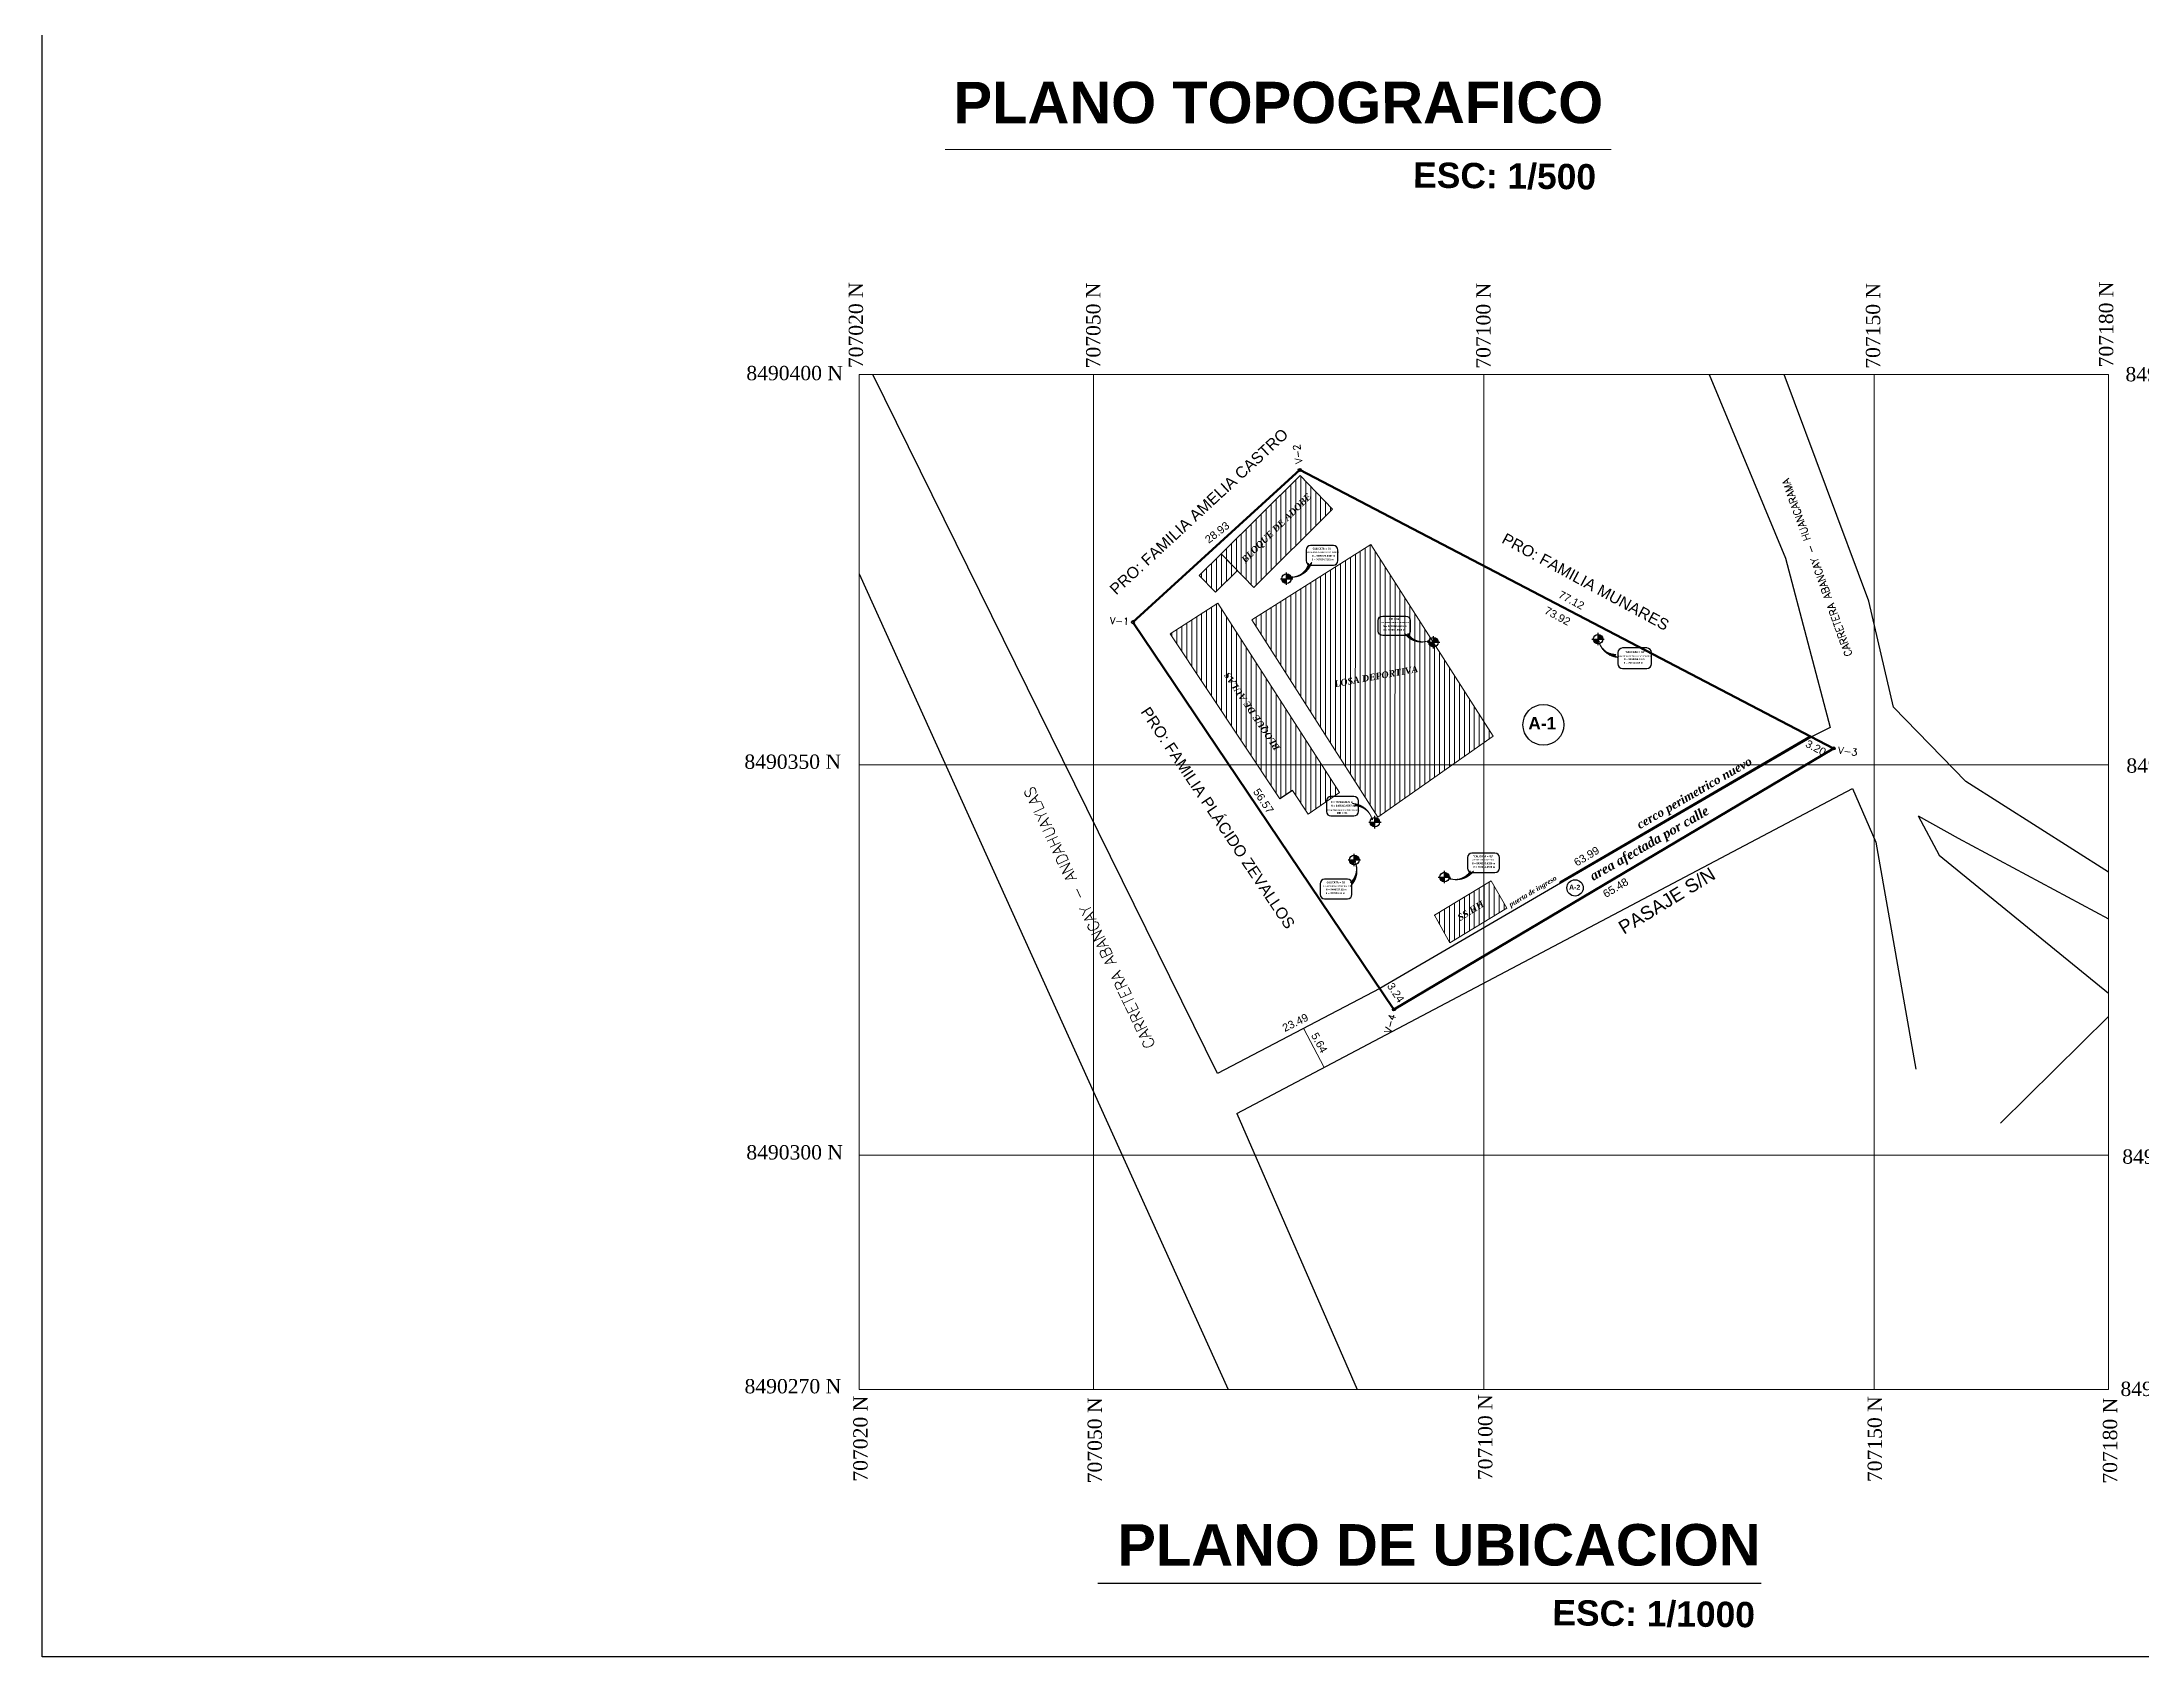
# Model space of a CAD drawing. Header units: metres. Extents: x 699753 to 708012, y 8489657 to 8490746.
# Drawn here: x 699752.8 to 700111.5, y 8489844.1 to 8490119.8 of the extents above; entities that cross this region are included whole.
import ezdxf
from ezdxf.enums import TextEntityAlignment as Align

# ---------------------------------------------------------------- set-up
doc = ezdxf.new("R2010")
doc.units = ezdxf.units.M
for name, color, linetype, lineweight in [('1-blanco', 7, 'Continuous', 25), ('A-ACOTACION', 7, 'Continuous', 9), ('auxiliar', 1, 'Continuous', 9), ('BLOQUES', 7, 'Continuous', 60), ('detalles', 84, 'Continuous', 25), ('TEXTO', 152, 'Continuous', 0), ('V-INTEREG', 5, 'Continuous', 5)]:
    doc.layers.add(name, color=color, linetype=linetype, lineweight=lineweight)
for name, color, linetype in [('C-ANNO-MATC-TEXT', 150, 'Continuous'), ('C-HYDR-CTCH-HDPT', 2, 'Continuous'), ('C-PROP-BRNG', 92, 'Continuous'), ('C-ROAD-SECT-DIAG', 212, 'Continuous'), ('C-ROAD-TEXT', 11, 'Continuous'), ('C-SSWR-PIPE-PATT', 7, 'Continuous'), ('C-STRM-STRC', 170, 'Continuous'), ('CALLES', 7, 'Continuous'), ('graf-02', 4, 'Continuous'), ('V-SITE-VEGE', 80, 'Continuous')]:
    doc.layers.add(name, color=color, linetype=linetype)
doc.styles.add('COTAS', font='arial.ttf')
doc.styles.add('L120', font='times.ttf', dxfattribs={"height": 3})
doc.styles.add('MtXpl_Palatino_Linot', font='')
doc.styles.add('MtXpl_Verdana', font='')
doc.styles.add('ROMANT', font='romant.shx')
doc.styles.get("Standard").update_dxf_attribs({"font": 'simplex.shx'})
doc.styles.get('MtXpl_Palatino_Linot').set_extended_font_data('Palatino Linotype', italic=True, bold=True)
doc.styles.get('MtXpl_Verdana').set_extended_font_data('Verdana', bold=True)
pattern_1 = [(90, (-242798.9284027649, -2830213.851633845), (-0.8466666666666668, 0), [])]

# ---------------------------------------------------------------- blocks, each defined once
blk = doc.blocks.new('bm')
for p, q in [((-0.1299999999999954, 0), (0.1299999999999954, 0)), ((0, -0.1299999999999954), (0, 0.1299999999999954))]:
    blk.add_line(p, q)
at = {"const_width": 0.0999999999999544}
for points in [[(-0.0499999999999794, 0, 0.414213562373095), (-1.8e-15, -0.0499999999999776, 1)], [(0.0499999999999759, 0, 0.414213562373095), (-1.8e-15, 0.0499999999999776, 1)]]:
    blk.add_lwpolyline(points, format="xyb", dxfattribs=at)
blk.add_circle((0, 0), 0.1)
blk = doc.blocks.new('_Dot')
at = {"layer": 'graf-02', "color": 0, "lineweight": -2}
blk.add_line((-0.5, 0), (-1, 0), dxfattribs=at)
at = {"layer": 'graf-02', "color": 0, "const_width": 0.5}
blk.add_lwpolyline([(-0.25, 0, 1), (0.25, 0, 1)], format="xyb", close=True, dxfattribs=at)

msp = doc.modelspace()

# ---------------------------------------------------------------- hatches: boundary and pattern name
at = {"layer": 'BLOQUES', "lineweight": 0}
h = msp.add_hatch(dxfattribs=at)
h.set_pattern_fill('ANSI31', color=256, scale=0.2666666666666667, angle=45)
h.set_pattern_definition(pattern_1)
h.paths.add_polyline_path([(699959.410109838, 8490021.163747916), (699980.9676655992, 8489987.451778537), (700000.624608276, 8490001.31705867), (699979.7530790594, 8490034.047011739)])
h.paths.add_polyline_path([(699973.4077523882, 8490009.29053042), (699988.4012150234, 8490012.021355297), (699988.0842653259, 8490013.761552365), (699973.0908026907, 8490011.030727489)], flags=24)
h.paths.add_polyline_path([(699965.1306109115, 8489999.434105337), (699955.9618620207, 8490013.091506043), (699954.0762450801, 8490011.825617416), (699963.244993971, 8489998.168216709)], flags=9)
h.paths.add_polyline_path([(699958.5714452189, 8490030.004746402), (699970.5080484985, 8490041.843153004), (699968.9087645732, 8490043.455702595), (699956.9721612935, 8490031.617295993)], flags=9)
h = msp.add_hatch(dxfattribs=at)
h.set_pattern_fill('ANSI31', color=256, scale=0.2666666666666667, angle=45)
h.set_pattern_definition(pattern_1)
h.paths.add_polyline_path([(699973.2198086693, 8490040.057583557), (699959.7511725874, 8490026.693888957), (699954.2045093031, 8490032.434204567), (699967.673145385, 8490045.797899168)])
h.paths.add_polyline_path([(699958.5714452189, 8490030.004746402), (699970.5080484985, 8490041.843153004), (699968.9087645732, 8490043.455702595), (699956.9721612935, 8490031.617295993)], flags=24)
h = msp.add_hatch(dxfattribs=at)
h.set_pattern_fill('ANSI31', color=256, scale=0.2666666666666667, angle=45)
h.set_pattern_definition(pattern_1)
h.paths.add_polyline_path([(699956.9659368088, 8490029.57636651), (699953.215908381, 8490025.889335932), (699950.4298704731, 8490028.722977024), (699954.204509302, 8490032.434204567)])
h = msp.add_hatch(dxfattribs=at)
h.set_pattern_fill('ANSI31', color=256, scale=0.2666666666666667, angle=45)
h.set_pattern_definition(pattern_1)
h.paths.add_polyline_path([(699974.4281034396, 8489991.680003969), (699969.0616343991, 8489987.97569005), (699966.356831985, 8489992.044875283), (699964.2257660654, 8489990.57386388), (699945.4798262692, 8490018.775813486), (699953.6369475425, 8490024.034119437)])
h.paths.add_polyline_path([(699973.4077523882, 8490009.29053042), (699988.4012150234, 8490012.021355297), (699988.0842653259, 8490013.761552365), (699973.0908026907, 8490011.030727489)], flags=9)
h.paths.add_polyline_path([(699965.1306109115, 8489999.434105337), (699955.9618620207, 8490013.091506043), (699954.0762450801, 8490011.825617416), (699963.244993971, 8489998.168216709)], flags=24)
h = msp.add_hatch(dxfattribs=at)
h.set_pattern_fill('ANSI31', color=256, scale=0.2666666666666667, angle=45)
h.set_pattern_definition(pattern_1)
h.paths.add_polyline_path([(700002.9719935074, 8489971.923499774), (700000.3142857305, 8489976.609221164), (699990.5969772291, 8489970.707630048), (699993.254685006, 8489966.021908658)])
h.paths.add_polyline_path([(699994.9252120275, 8489969.277226727), (699999.536169793, 8489972.135258885), (699998.6049150462, 8489973.637682954), (699993.9939572809, 8489970.779650796)], flags=24)
at = {"layer": 'V-INTEREG', "lineweight": 0}
h = msp.add_hatch(dxfattribs=at)
h.set_pattern_fill('ANSI31', color=8, scale=0.03625488281249997, angle=-193.6889750120154, style=0)
h.set_pattern_definition([(211.3110249879845, (699967.2549216115, 8490023.391489053), (0.002355133136151426, -0.00387183498577428), [])])
edge = h.paths.add_edge_path()
edge.add_line((699969.6696928126, 8490030.981217157), (699969.278485954, 8490030.50956575))
edge.add_line((699969.2784859533, 8490030.50956575), (699969.136577047, 8490030.815234328))
edge.add_arc((699966.1347645964, 8490031.524859479), 3.084549537166803, 273.12698591158806, 346.69951630922736, ccw=False)
edge.add_arc((699966.1744477521, 8490032.11816493), 3.675511975272991, 272.0047224712358, 341.981115036018)
h.paths.add_polyline_path([(699966.3780336813, 8490028.544163767), (699966.3030240298, 8490028.444902563), (699966.4083760078, 8490028.359843267), (699966.0413710036, 8490028.407648776)])
h = msp.add_hatch(dxfattribs=at)
h.set_pattern_fill('ANSI31', color=8, scale=0.03625488281249998, angle=-212.683187172237, style=0)
h.set_pattern_definition([(192.3168128277628, (699990.6710469745, 8490012.44681417), (0.0009667232197550478, -0.004427550616588206), [])])
edge = h.paths.add_edge_path()
edge.add_line((699985.4924136074, 8490018.837350693), (699986.0158294517, 8490018.518707145))
edge.add_line((699986.0158294523, 8490018.518707147), (699986.0505248667, 8490018.853919983))
edge.add_arc((699988.6579294363, 8490020.501914902), 3.084549537166803, 212.2946958509943, 285.8672262486335)
edge.add_arc((699988.4273022795, 8490021.049999956), 3.675511975272991, 217.0130971242036, 286.98948968898577, ccw=False)
h.paths.add_polyline_path([(699989.3980408991, 8490017.604336293), (699989.501273191, 8490017.534893306), (699989.429341948, 8490017.420176176), (699989.7608046802, 8490017.584828833)])
h = msp.add_hatch(dxfattribs=at)
h.set_pattern_fill('ANSI31', color=8, scale=0.03625488281249997, angle=-73.51655647217491, style=0)
h.set_pattern_definition([(331.4834435278249, (700024.7992393562, 8490025.232642416), (0.00216356763062656, 0.003982051400191759), [])])
edge = h.paths.add_edge_path()
edge.add_line((700021.8919877275, 8490014.759577913), (700021.346281734, 8490015.038330179))
edge.add_line((700021.3462817323, 8490015.038330179), (700021.6135776354, 8490015.243572274))
edge.add_arc((700021.6504651918, 8490018.327901239), 3.084549537166803, 195.7422636452054, 269.3147940428447, ccw=False)
edge.add_arc((700022.2381143336, 8490018.418756055), 3.675511975272991, 194.6200002048532, 264.5963927696354)
h.paths.add_polyline_path([(700018.7948585763, 8490017.439510766), (700018.6816113145, 8490017.491030585), (700018.6216147059, 8490017.369644713), (700018.5881109587, 8490017.738230577)])
h = msp.add_hatch(dxfattribs=at)
h.set_pattern_fill('ANSI31', color=8, scale=0.03625488281249998, angle=-156.3891901536517, style=0)
h.set_pattern_definition([(248.6108098463481, (699984.8104214385, 8489984.148093197), (0.004219726836790452, -0.001652774536630637), [])])
edge = h.paths.add_edge_path()
edge.add_line((699976.620372513, 8489989.840114014), (699977.1759107868, 8489989.581511844))
edge.add_line((699977.1759107873, 8489989.581511842), (699976.9163021554, 8489989.366628673))
edge.add_arc((699976.9922729622, 8489986.28301484), 3.084549537166803, 17.838776732781184, 91.41130713042048, ccw=False)
edge.add_arc((699976.4083409114, 8489986.170722935), 3.675511975272991, 16.71651329242898, 86.69290585721119)
h.paths.add_polyline_path([(699979.8134682057, 8489987.27527699), (699979.9285244076, 8489987.227934567), (699979.984040206, 8489987.351434039), (699980.0310054648, 8489986.984320562)])
h = msp.add_hatch(dxfattribs=at)
h.set_pattern_fill('ANSI31', color=8, scale=0.03625488281249997, angle=-113.9046167691254, style=0)
h.set_pattern_definition([(291.0953832308744, (699981.8696771673, 8489981.842389394), (0.004228146579711501, 0.001631114571861248), [])])
edge = h.paths.add_edge_path()
edge.add_line((699976.344345788, 8489975.74912149), (699976.5793748518, 8489976.315035967))
edge.add_line((699976.5793748508, 8489976.31503597), (699976.2427937712, 8489976.298166033))
edge.add_arc((699974.2161720307, 8489978.623515503), 3.084549537166803, 311.0732662541058, 384.6457966517451)
edge.add_arc((699973.7097049453, 8489978.311943356), 3.675511975272991, 315.79166752731516, 385.76806009209736, ccw=False)
h.paths.add_polyline_path([(699976.9668540406, 8489979.797174422), (699977.0197286182, 8489979.909795526), (699977.1440797695, 8489979.856214616), (699976.9307693465, 8489980.158665774)])
h = msp.add_hatch(dxfattribs=at)
h.set_pattern_fill('ANSI31', color=8, scale=0.03625488281249998, angle=-212.683187172237, style=0)
h.set_pattern_definition([(192.3168128277628, (699992.2838110867, 8489971.864689259), (0.0009667232197550478, -0.004427550616588206), [])])
edge = h.paths.add_edge_path()
edge.add_line((699997.3040170233, 8489978.255225781), (699996.780601179, 8489977.936582234))
edge.add_line((699996.7806011784, 8489977.936582236), (699996.745905764, 8489978.271795072))
edge.add_arc((699994.1385011944, 8489979.91978999), 3.084549537166803, 254.1327737513665, 327.70530414900577, ccw=False)
edge.add_arc((699994.3691283512, 8489980.467875045), 3.675511975272991, 253.0105103110142, 322.9869028757964)
h.paths.add_polyline_path([(699993.3983897317, 8489977.022211382), (699993.2951574399, 8489976.952768395), (699993.3670886828, 8489976.838051265), (699993.0356259505, 8489977.002703922)])

# ---------------------------------------------------------------- linework, layer by layer
msp.add_line((699966.356831985, 8489992.044875283), (699964.225766065, 8489990.57386388))
at = {"flags": 128}
for points in [[(699981.2806900754, 8489958.237150671), (699953.5520430634, 8489943.684125068), (699894.7122422609, 8490063.066716148)], [(700037.5468715095, 8490063.066716148), (700050.5494257193, 8490031.69820339), (700058.2064060537, 8490002.785587495), (700054.9972957239, 8490001.185568059)], [(700105.7180343143, 8489978.101151766), (700081.3581275771, 8489993.559399953), (700069.0015681018, 8490006.257164042), (700064.8247032738, 8490024.347129162), (700050.3537942582, 8490063.066716148)], [(699892.384700981, 8490029.000480274), (699955.3863737346, 8489889.733382815)], [(699956.8487278051, 8489936.887628226), (700062.0291910982, 8489992.348129157), (700066.0156897161, 8489983.219510775), (700072.8228991294, 8489944.414149862)], [(700073.2046358433, 8489987.678927986), (700076.8262995844, 8489980.972904917), (700105.718034314, 8489957.4286497)], [(700073.2046358433, 8489987.678927986), (700080.0330261391, 8489983.864395251), (700105.7180343146, 8489970.132936899)], [(700105.7180343143, 8489953.406679818), (700087.2630606511, 8489935.201227676)], [(699956.8487278051, 8489936.887628226), (699977.4135387376, 8489889.733382815)]]:
    msp.add_lwpolyline(points, dxfattribs=at)
for centre, radius in [((700009.2223524353, 8490003.237266818), 3.488601661967752), ((700014.6348180923, 8489975.39411235), 1.395440664787101)]:
    msp.add_circle(centre, radius)
at = {"layer": '1-blanco', "linetype": 'Continuous', "lineweight": 9, "flags": 128}
msp.add_lwpolyline([(699907.0807750687, 8490101.479315856), (700020.7894194496, 8490101.479315856)], dxfattribs=at)
at = {"layer": 'A-ACOTACION', "lineweight": 30, "flags": 128}
msp.add_lwpolyline([(699752.8172434486, 8490438.057814328), (700593.8172434486, 8490438.057814328), (700593.8172434486, 8489844.057814328), (699752.8172434486, 8489844.057814328), (699752.8172434486, 8490438.057814328)], dxfattribs=at)
at = {"layer": 'BLOQUES', "lineweight": 0}
for p, q in [((699968.136783509, 8489951.338450314), (699968.0778126299, 8489951.307355618)), ((699968.2858199575, 8489951.341668826), (699971.7300324688, 8489944.809743192)), ((699971.6431854093, 8489944.688582925), (699971.5842145301, 8489944.657488229))]:
    msp.add_line(p, q, dxfattribs=at)
at = {"layer": 'BLOQUES', "lineweight": 0, "flags": 128}
for points in [[(699973.2198086693, 8490040.057583557), (699959.7511725874, 8490026.693888957), (699954.2045093031, 8490032.434204567), (699967.673145385, 8490045.797899168)], [(699956.9659368088, 8490029.57636651), (699953.215908381, 8490025.889335932), (699950.4298704731, 8490028.722977024), (699954.204509302, 8490032.434204567)], [(699959.410109838, 8490021.163747916), (699980.9676655992, 8489987.451778537), (700000.624608276, 8490001.31705867), (699979.7530790594, 8490034.047011739)], [(700002.9719935074, 8489971.923499774), (700000.3142857305, 8489976.609221164), (699990.5969772291, 8489970.707630048), (699993.254685006, 8489966.021908658)]]:
    msp.add_lwpolyline(points, close=True, dxfattribs=at)
msp.add_lwpolyline([(699974.4281034396, 8489991.680003969), (699969.0616343991, 8489987.97569005), (699966.356831985, 8489992.044875283), (699964.2257660654, 8489990.57386388), (699945.4798262692, 8490018.775813486), (699953.6369475425, 8490024.034119437), (699974.4281034396, 8489991.680003969)], dxfattribs=at)
at = {"layer": 'BLOQUES', "lineweight": 35, "flags": 128}
msp.add_lwpolyline([(700012.0136599803, 8489976.374115499), (700054.7876703712, 8490001.294905538), (700054.9972957239, 8490001.185568059), (700012.1144743044, 8489976.201383026)], close=True, dxfattribs=at)
at = {"layer": 'C-ANNO-MATC-TEXT', "lineweight": 9}
for p, q in [((699892.3847009811, 8490063.066716148), (700105.7180343145, 8490063.066716148)), ((699892.3847009813, 8489889.733382815), (699892.3847009811, 8490063.066716148)), ((699932.3847009813, 8489889.733382815), (699932.3847009813, 8490063.066716148)), ((699999.051367648, 8489889.733382815), (699999.0513676478, 8490063.066716148)), ((700065.7180343146, 8489889.733382815), (700065.7180343145, 8490063.066716148)), ((700105.7180343146, 8489889.733382815), (700105.7180343145, 8490063.066716148)), ((699892.3847009811, 8489996.400049482), (700105.7180343145, 8489996.400049482)), ((699892.3847009813, 8489929.733382815), (700105.7180343145, 8489929.733382815)), ((699892.3847009813, 8489889.733382815), (700105.7180343145, 8489889.733382815))]:
    msp.add_line(p, q, dxfattribs=at)
at = {"layer": 'C-HYDR-CTCH-HDPT', "flags": 128}
msp.add_lwpolyline([(699981.2806900754, 8489958.237150671), (699983.6993597035, 8489954.649823083), (700058.7769697462, 8489999.214146102), (700054.9972957195, 8490001.185568059), (699981.2806900754, 8489958.237150671)], dxfattribs=at)
at = {"layer": 'C-ROAD-SECT-DIAG', "lineweight": 40, "flags": 128}
msp.add_lwpolyline([(699981.2806900754, 8489958.237150671), (699983.6658928882, 8489954.699460465)], dxfattribs=at)
at = {"layer": 'C-ROAD-TEXT', "color": 4, "linetype": 'Continuous', "lineweight": -3}
for points, elevation in [([(699968.6873950755, 8490033.08885034), (699968.6873950753, 8490031.278280038, 0.4142135622399479), (699969.4426588364, 8490030.52301628), (699973.3779685247, 8490030.52301628, 0.4142135619266923), (699974.1332322857, 8490031.278280046), (699974.1332322854, 8490033.088850338, 0.4142135622399477), (699973.3779685249, 8490033.844114099), (699969.4426588365, 8490033.844114099, 0.4142135619266921)], -4673.829333333333), ([(699986.4758955063, 8490021.063706918), (699986.4758955064, 8490019.253136618, -0.4142135622399479), (699985.7206317455, 8490018.497872857), (699981.7853220571, 8490018.497872857, -0.4142135619266923), (699981.030058296, 8490019.253136624), (699981.0300582964, 8490021.063706916, -0.4142135622399477), (699981.785322057, 8490021.818970678), (699985.7206317453, 8490021.818970678, -0.4142135619266921)], -676.1199999999995), ([(700021.9434447698, 8490015.567133447), (700021.9434447697, 8490013.666034633, 0.4142135622399479), (700022.7364717188, 8490012.873007687), (700026.8685468915, 8490012.873007687, 0.4142135619266923), (700027.6615738404, 8490013.66603464), (700027.6615738403, 8490015.567133443, 0.4142135622399477), (700026.8685468918, 8490016.360160394), (700022.736471719, 8490016.360160394, 0.4142135619266921)], -237.1727939803116), ([(699977.6230197339, 8489988.42922766), (699977.623019734, 8489990.23979796, 0.4142135622399479), (699976.8677559731, 8489990.99506172), (699972.9324462848, 8489990.99506172, 0.4142135619266923), (699972.1771825239, 8489990.239797954), (699972.1771825241, 8489988.429227663, 0.4142135622399477), (699972.9324462847, 8489987.6739639), (699976.8677559729, 8489987.6739639, 0.4142135619266921)], -676.0679999999999), ([(699996.2578621105, 8489980.572712453), (699996.2578621102, 8489978.762142153, 0.4142135622399479), (699997.0131258712, 8489978.006878393), (700000.9484355594, 8489978.006878393, 0.4142135619266923), (700001.7036993204, 8489978.762142157), (700001.7036993202, 8489980.572712453, 0.4142135622399477), (700000.9484355598, 8489981.327976214), (699997.0131258714, 8489981.327976214, 0.4142135619266921)], -694.0118066572907)]:
    msp.add_lwpolyline(points, format="xyb", close=True, dxfattribs=dict(at, elevation=elevation))
msp.add_lwpolyline([(699971.0856719784, 8489976.101782883), (699971.0856719782, 8489974.291212583, 0.4142135622399479), (699971.8409357392, 8489973.535948824), (699975.7762454274, 8489973.535948824, 0.4142135619266923), (699976.5315091885, 8489974.29121259), (699976.5315091884, 8489976.101782879, 0.4142135622399477), (699975.7762454277, 8489976.857046643), (699971.8409357393, 8489976.857046643, 0.4142135619266921)], format="xyb", close=True, dxfattribs=at)
at = {"layer": 'C-SSWR-PIPE-PATT'}
for centre in [(699967.6105476496, 8490046.765200896), (699939.1184715643, 8490020.77139975), (699939.1184715643, 8490020.77139975), (700058.7769697462, 8489999.214146102), (699983.6993597035, 8489954.649823083)]:
    msp.add_circle(centre, 0.2619128278410935, dxfattribs=at)
at = {"layer": 'C-STRM-STRC', "lineweight": 50, "flags": 128}
msp.add_lwpolyline([(699939.1184715643, 8490020.77139975), (699967.6105476496, 8490046.765200896), (700058.7769697462, 8489999.214146102), (699983.6993597035, 8489954.649823083), (699939.1184715646, 8490020.77139975)], dxfattribs=at)
at = {"layer": 'TEXTO', "lineweight": 30, "flags": 128}
msp.add_lwpolyline([(699933.1439634324, 8489856.641721418), (700046.3856010839, 8489856.641721418)], dxfattribs=at)
at = {"layer": 'V-SITE-VEGE', "flags": 128}
msp.add_lwpolyline([(699981.2806900754, 8489958.237150671), (699939.1184715643, 8490020.77139975), (699967.6105476496, 8490046.765200896), (700054.9972957232, 8490001.185568059), (699981.2806900806, 8489958.237150665)], dxfattribs=at)

# ---------------------------------------------------------------- block references
at = {"layer": 'BLOQUES', "lineweight": 0, "xscale": 0.06666666666666667, "yscale": 0.06666666666666667, "zscale": 0.06666666666666667}
for p, rotation in [((699968.254725263, 8489951.400639702), 117.8021881420792), ((699971.7611271632, 8489944.750772314), 297.8021881420792)]:
    msp.add_blockref('_Dot', p, dxfattribs=dict(at, rotation=rotation))
at = {"layer": 'detalles', "linetype": 'Continuous', "xscale": 8.128, "yscale": 8.128, "zscale": 8.128}
for p in [(699965.3553086477, 8490028.195848765), (699990.458499926, 8490017.340377888, 3997.709333333333), (700018.5570305786, 8490017.87411919), (699980.4406312234, 8489986.613216747, 3997.761333333333), (699976.927429692, 8489980.161218474), (699992.3281567852, 8489977.243764969)]:
    msp.add_blockref('bm', p, dxfattribs=at)

# ---------------------------------------------------------------- texts
at = {"style": 'COTAS'}
for s, height, rotation, p in [('PRO: FAMILIA AMELIA CASTRO', 1.919999999999998, 42.7273637222124, (699950.3850883839, 8490039.65786992)), ('PRO: FAMILIA MUNARES', 1.919999999999998, 331.6486125594272, (700016.4314269678, 8490027.668825226)), ('PRO: FAMILIA PLÁCIDO ZEVALLOS', 1.919999999999998, 303.8197699888718, (699953.8407024957, 8489987.496805018, 4806.4)), ('PASAJE S/N', 2.303999999999998, 31.44424063897075, (700030.2714370484, 8489973.250713583))]:
    msp.add_text(s, height=height, rotation=rotation, dxfattribs=at).set_placement(p, align=Align.MIDDLE)
at = {"char_height": 1.333333333333333, "attachment_point": 5, "style": 'COTAS'}
for s, insert, rotation in [('28.93', (699953.5103318664, 8490036.0902262), 37.70112793849443), ('77.12', (700014.0060716792, 8490024.541519644), 331.75936050168065), ('73.92', (700011.6351502213, 8490021.807932848), 331.75936050168065), ('3.20', (700055.7452151044, 8489999.309851306), 331.75936050168065), ('56.57', (699961.414617552, 8489990.236169973), 303.58729015049056), ('63.99', (700016.599104391, 8489980.789531033), 31.074811533382682), ('65.48', (700021.5523799895, 8489975.41583486), 31.074811533382668), ('3.24', (699984.0065831925, 8489957.503850307), 303.58729015049056), ('23.49', (699966.8514180296, 8489952.393371623), 26.371924557726558), ('5.64', (699970.9483460159, 8489948.950326916), 299.0323081133386)]:
    msp.add_mtext(s, dxfattribs=dict(at, insert=insert, rotation=rotation))
at = {"layer": '1-blanco', "linetype": 'Continuous', "lineweight": 9, "attachment_point": 8}
for s, insert, char_height, rotation in [('{\\fArial|b1|i0|c0|p34;PLANO TOPOGRAFICO}', (699963.9605416388, 8490105.872399038), 7.077887999999994, 0.014456127692610614), ('{\\fArial|b1|i0|c0|p34;ESC: 1/500}', (700002.5751483685, 8490094.689076122), 4.325375999999997, 359.3934681041156), ('{\\fArial|b1|i0|c0|p34;A-1}', (700009.0353555522, 8490002.443171399), 2.123366399999997, 0.014456127692610617), ('{\\fArial|b1|i0|c0|p34;A-2}', (700014.560019339, 8489975.076474184), 0.8493465599999994, 0.014456127692610617), ('{\\fArial|b1|i0|c0|p34;PLANO DE UBICACION}', (699991.3827803276, 8489859.570443543), 7.077887999999994, 0.014456127692610617), ('{\\fArial|b1|i0|c0|p34;ESC: 1/1000}', (700028.0347998905, 8489849.174565013), 4.325375999999997, 359.3934681041156)]:
    msp.add_mtext(s, dxfattribs=dict(at, insert=insert, char_height=char_height, rotation=rotation))
at = {"layer": '1-blanco', "linetype": 'Continuous', "lineweight": 9, "char_height": 2.444067893597224, "attachment_point": 5, "rotation": 90, "style": 'L120'}
for s, insert in [('707020 N', (699891.8302562302, 8490071.477503585)), ('707050 N', (699932.3700944312, 8490071.435501402)), ('707100 N', (699998.9859757939, 8490071.385471575)), ('707150 N', (700065.531277768, 8490071.374385184)), ('707180 N', (700105.3448772238, 8490071.607078534)), ('707020 N', (699892.6055103212, 8489881.335786657)), ('707100 N', (699999.3099541166, 8489881.586186418)), ('707050 N', (699932.6212663596, 8489881.051402807)), ('707150 N', (700065.8342403066, 8489881.25504988)), ('707180 N', (700106.0067544589, 8489880.993363863))]:
    msp.add_mtext(s, dxfattribs=dict(at, insert=insert))
at = {"layer": '1-blanco', "linetype": 'Continuous', "lineweight": 9, "char_height": 2.444067893597224, "attachment_point": 5, "style": 'L120'}
for s, insert in [('8490400 N', (699881.3542424967, 8490063.285727965)), ('8490400 N', (700116.8808748667, 8490063.09570034)), ('8490350 N', (699881.0239670418, 8489996.92819246)), ('8490350 N', (700117.0286655688, 8489996.260240199)), ('8490300 N', (699881.3512178822, 8489930.220556507)), ('8490300 N', (700116.331937972, 8489929.491969692)), ('8490270 N', (699881.0514917844, 8489890.279281365)), ('8490270 N', (700116.0273854147, 8489889.829003112))]:
    msp.add_mtext(s, dxfattribs=dict(at, insert=insert))
at = {"layer": 'auxiliar', "attachment_point": 5}
for s, insert, char_height, rotation in [('\\A1;V-2', (699967.261286031, 8490049.491529802), 1.200000000000001, 97.68050996239508), ('\\A1;V-1', (699936.8382053057, 8490020.954025285), 1.200000000000001, 357.7153293127277), ('\\A1;V-3', (700061.2170298197, 8489998.724048922), 1.2, 353.5258914931804), ('\\A1;V-4', (699983.0440819995, 8489952.214406589), 1.200000000000001, 73.06140358133138)]:
    msp.add_mtext(s, dxfattribs=dict(at, insert=insert, char_height=char_height, rotation=rotation))
at = {"layer": 'C-PROP-BRNG', "color": 42, "style": 'MtXpl_Palatino_Linot'}
for s, rotation, p in [('BLOQUE DE ADOBE', 44.76335559078461, (699958.3131444057, 8490030.802724626)), ('BLOQUE DE AULAS', 123.8750114277383, (699964.2982066536, 8489999.331189308)), ('LOSA DEPORTIVA', 10.32238203968037, (699973.6386741498, 8490009.667901928)), ('SS.HH', 31.79207590224539, (699995.002344689, 8489969.711980248))]:
    msp.add_text(s, height=1.125, rotation=rotation, dxfattribs=at).set_placement(p)
at = {"layer": 'C-PROP-BRNG', "color": 0, "style": 'MtXpl_Palatino_Linot'}
for s, height, rotation, p in [('cerco perimetrico nuevo', 1.485, 30.0699773253629, (700025.7083118324, 8489985.411929647)), ('area afectada por calle', 1.62, 30.06997732367698, (700017.7308236683, 8489976.558178611)), ('puerta de ingreso', 0.84375, 30.84431249867945, (700003.6572754548, 8489972.110173982, -2995))]:
    msp.add_text(s, height=height, rotation=rotation, dxfattribs=at).set_placement(p)
at = {"layer": 'C-ROAD-TEXT', "color": 6, "style": 'MtXpl_Verdana', "width": 0.75}
for s, height, p in [('ENTRE EL BLOQUE DE ADOBE Y LA LOSA  DEPORTIVA', 0.1745510416384817, (699968.7157821278, 8490032.64216222, -4584.370300046878)), ('N = 9490373.8467 m', 0.3125, (699969.6791237917, 8490031.939866932, -4673.829333333333)), ('CALICATA = 01', 0.34375, (699969.8152462632, 8490033.145716103, -4758.337833333333)), ('E = 707074.7281 m', 0.3125, (699969.6838694139, 8490031.316898022, -4673.829333333333)), ('"INICIO DEL TALUD DETRAS DEL CERCO PERIMETRICO"', 0.1745510416384817, (700021.9785171197, 8490014.853356933, -35.7836133145823)), ('N = 8490366.11 m', 0.3125, (700022.9702458358, 8490014.296329333, -35.7836133145823)), ('"CALICATA = 04"', 0.34375, (700023.1063683074, 8490015.502178503, -120.2921133145825)), ('E = 707114.63 m', 0.3125, (700022.9749914579, 8490013.673360424, -35.7836133145823)), ('N = 8490335.6326 m', 0.3125, (699996.9916783868, 8489979.432322627, -694.0118066572907)), ('AL PIE DEL MONTÍCULO DE TIERRA ', 0.1745510416384817, (699997.0899995855, 8489980.092546867, -604.5527733708348)), ('"CALICATA = 03"', 0.34375, (699997.216231748, 8489980.622090321, -778.5203066572908)), ('E = 707094.9578 m', 0.3125, (699997.2629352928, 8489978.80935372, -694.0118066572907)), ('EN LA PARTE LIBRE AL COSTADO DE LA LOSA ', 0.1745510416384817, (699971.5479745433, 8489975.595266577, 89.45903328645575)), ('N = 8490337.82 m', 0.3125, (699972.0774006946, 8489974.952799475)), ('E = 707083.41 m', 0.3125, (699972.0821463167, 8489974.329830566)), ('CALICATA = 02', 0.34375, (699972.2135231661, 8489976.158648644, -84.50850000000021))]:
    msp.add_text(s, height=height, dxfattribs=at).set_placement(p)
at = {"layer": 'C-ROAD-TEXT', "color": 3, "style": 'MtXpl_Verdana', "width": 0.75}
for s, height, p in [('BM = 02', 0.34375, (699982.8750408111, 8490021.125798818, -760.6284999999996)), ('MONUMENTADO PARALELO AL EJE DE LA LOSA', 0.1745510416384817, (699981.5066710407, 8490020.608586567, -586.6609667135435)), ('N = 8490365.6915 m', 0.3125, (699981.8762296663, 8490019.923317093, -676.1199999999995)), ('E = 707093.5555 m', 0.3125, (699981.8868838585, 8490019.300348183, -676.1199999999995)), ('N = 8490342.6597 m', 0.3125, (699972.9770201804, 8489989.270916643, -676.0679999999999)), ('E = 707086.0421 m', 0.3125, (699972.9876743726, 8489989.893885551, -676.0679999999999)), ('MONUMENTADO PARALELO AL VÉRTICE DE LA LOSA', 0.1745510416384817, (699972.2869782388, 8489988.574448189, -586.6089667135439)), ('BM = 01', 0.34375, (699974.0221650387, 8489988.02338576, -760.5764999999999))]:
    msp.add_text(s, height=height, dxfattribs=at).set_placement(p)
at = {"layer": 'CALLES', "style": 'ROMANT'}
for s, height, rotation, p in [('CARRETERA ABANCAY - HUANCARAMA', 1.275, 109.8335431160167, (700055.9756081058, 8490030.092782652)), ('CARRETERA ABANCAY - ANDAHUAYLAS', 1.9125, 115.1775348460769, (699931.7014482408, 8489970.289328631))]:
    msp.add_text(s, height=height, rotation=rotation, dxfattribs=at).set_placement(p, align=Align.MIDDLE)

doc.saveas('drawing.dxf')
